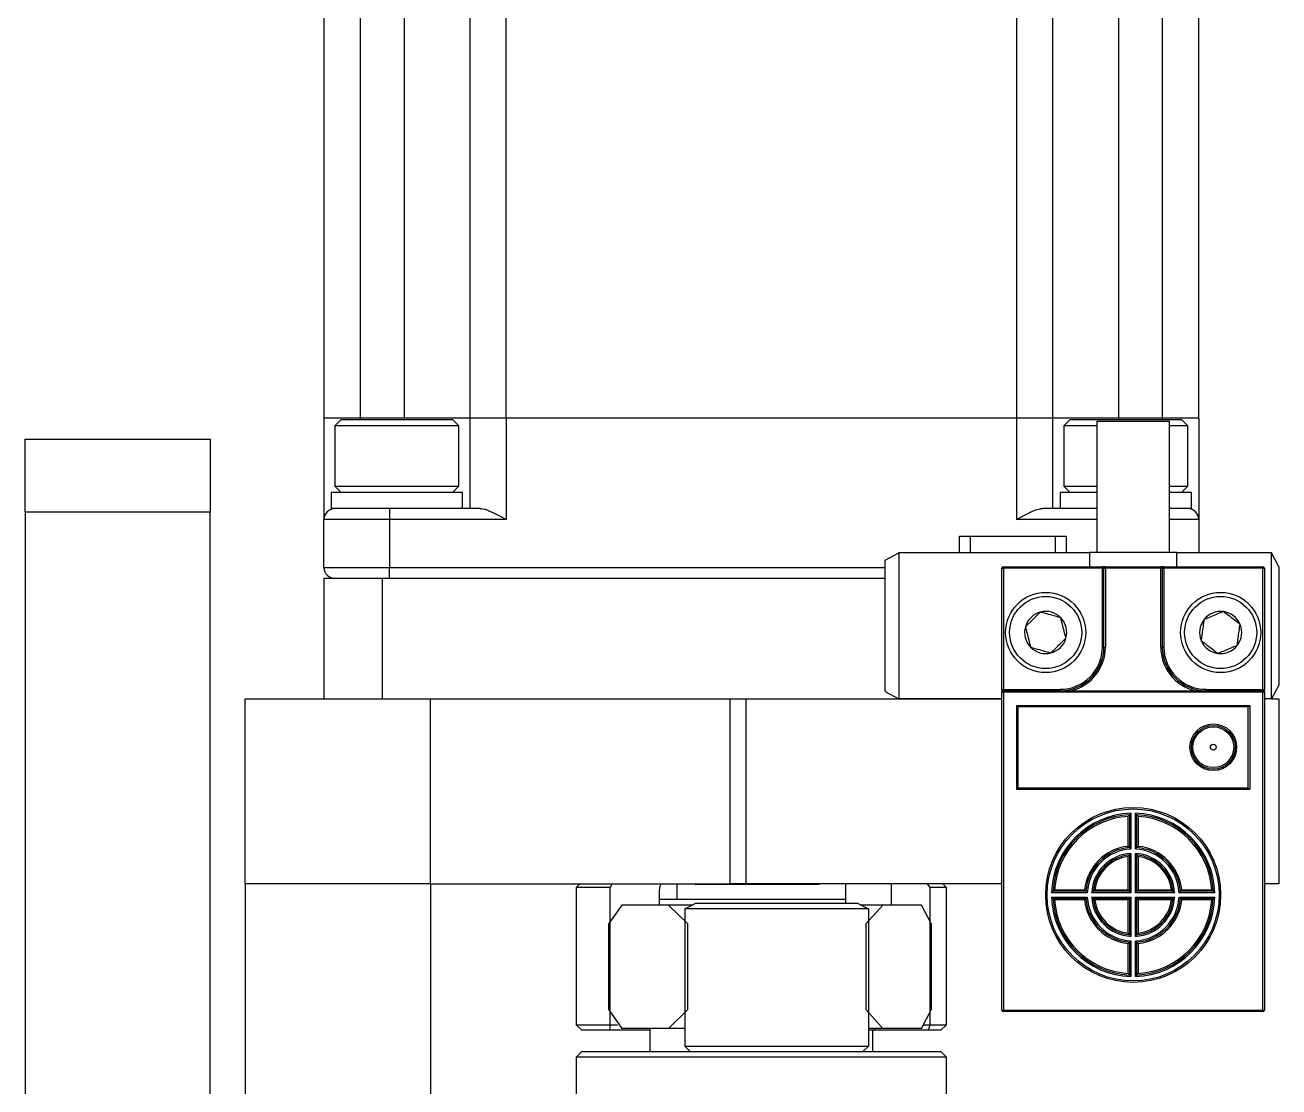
# Model space of a CAD drawing. Header units: millimetres. Extents: x 0 to 279, y 0 to 216.
# Drawn here: x 227.19 to 241.52, y 124.72 to 136.86 of the extents above; entities that cross this region are included whole.
import ezdxf

# ---------------------------------------------------------------- set-up
doc = ezdxf.new("R2010")
doc.units = ezdxf.units.MM

msp = doc.modelspace()

# ---------------------------------------------------------------- linework, layer by layer
at = {"color": 7, "linetype": 'Continuous', "lineweight": 25}
for p, q in [((230.605, 142.616), (230.605, 132.366)), ((231.021, 132.366), (231.021, 142.616)), ((231.521, 142.616), (231.521, 132.366)), ((232.271, 142.616), (232.271, 132.366)), ((232.688, 132.366), (232.688, 142.616)), ((238.521, 142.616), (238.521, 132.366)), ((238.938, 132.366), (238.938, 142.616)), ((239.688, 142.616), (239.688, 132.366)), ((240.188, 142.616), (240.188, 132.366)), ((240.605, 132.366), (240.605, 142.616)), ((231.021, 132.366), (230.605, 132.366)), ((230.605, 132.366), (230.605, 131.208)), ((230.8, 132.35), (230.73, 132.279)), ((230.8, 132.35), (230.94, 132.35)), ((230.94, 132.35), (232.075, 132.35)), ((231.521, 132.366), (231.021, 132.366)), ((232.271, 132.366), (231.521, 132.366)), ((232.146, 132.279), (232.075, 132.35)), ((232.688, 132.366), (232.271, 132.366)), ((232.271, 132.366), (232.271, 131.333)), ((238.521, 132.366), (232.688, 132.366)), ((232.688, 132.366), (232.688, 131.208)), ((238.938, 132.366), (238.521, 132.366)), ((238.521, 132.366), (238.521, 131.208)), ((239.688, 132.366), (238.938, 132.366)), ((238.938, 131.333), (238.938, 132.366)), ((239.134, 132.35), (239.063, 132.279)), ((239.134, 132.35), (239.358, 132.35)), ((239.358, 132.35), (240.409, 132.35)), ((239.438, 132.333), (239.438, 130.833)), ((239.438, 132.333), (240.271, 132.333)), ((240.188, 132.366), (239.688, 132.366)), ((240.605, 132.366), (240.188, 132.366)), ((240.271, 130.833), (240.271, 132.333)), ((240.48, 132.279), (240.409, 132.35)), ((240.605, 132.366), (240.605, 131.208)), ((230.73, 132.279), (230.73, 131.587)), ((230.885, 132.279), (230.73, 132.279)), ((232.146, 132.279), (230.885, 132.279)), ((232.146, 131.587), (232.146, 132.279)), ((239.063, 132.279), (239.063, 131.587)), ((239.312, 132.279), (239.063, 132.279)), ((239.438, 132.279), (239.312, 132.279)), ((240.48, 132.279), (240.271, 132.279)), ((240.48, 131.587), (240.48, 132.279)), ((227.188, 132.125), (229.305, 132.125)), ((227.188, 131.291), (227.188, 132.125)), ((229.305, 132.125), (229.305, 131.291)), ((230.73, 131.587), (230.8, 131.516)), ((230.73, 131.587), (230.885, 131.587)), ((230.885, 131.587), (232.146, 131.587)), ((232.075, 131.516), (232.146, 131.587)), ((239.063, 131.587), (239.134, 131.516)), ((239.063, 131.587), (239.312, 131.587)), ((239.312, 131.587), (239.438, 131.587)), ((240.271, 131.587), (240.48, 131.587)), ((240.409, 131.516), (240.48, 131.587)), ((230.688, 131.516), (230.688, 131.333)), ((232.188, 131.516), (230.688, 131.516)), ((232.188, 131.333), (232.188, 131.516)), ((239.021, 131.516), (239.021, 131.333)), ((239.438, 131.516), (239.021, 131.516)), ((240.521, 131.516), (240.271, 131.516)), ((240.521, 131.333), (240.521, 131.516)), ((231.684, 131.333), (230.688, 131.333)), ((231.355, 131.333), (231.355, 131.208)), ((232.39, 131.333), (231.684, 131.333)), ((239.438, 131.333), (238.819, 131.333)), ((240.521, 131.333), (240.271, 131.333)), ((229.305, 131.291), (227.188, 131.291)), ((227.188, 131.291), (227.188, 123.791)), ((229.305, 123.791), (229.305, 131.291)), ((230.605, 130.658), (230.605, 131.208)), ((231.355, 131.208), (230.605, 131.208)), ((231.355, 131.208), (231.355, 130.658)), ((232.688, 131.208), (231.355, 131.208)), ((240.605, 131.208), (240.605, 130.825)), ((237.871, 131.016), (239.088, 131.016)), ((237.996, 130.825), (237.996, 131.016)), ((238.963, 131.016), (238.963, 130.825)), ((237.021, 130.741), (237.178, 130.825)), ((237.021, 129.241), (237.021, 130.741)), ((237.178, 130.825), (237.178, 129.158)), ((239.355, 130.825), (237.178, 130.825)), ((239.355, 130.833), (239.355, 130.666)), ((239.355, 130.833), (240.355, 130.833)), ((240.355, 130.666), (240.355, 130.833)), ((241.438, 130.825), (240.355, 130.825)), ((241.438, 129.158), (241.438, 130.825)), ((241.521, 130.668), (241.438, 130.825)), ((230.605, 130.658), (231.355, 130.658)), ((231.355, 130.533), (231.355, 130.658)), ((238.355, 130.65), (238.371, 130.65)), ((238.355, 129.266), (238.355, 130.65)), ((238.371, 130.666), (238.371, 130.65)), ((238.371, 130.666), (239.505, 130.666)), ((238.371, 130.65), (238.371, 129.266)), ((239.505, 130.65), (238.371, 130.65)), ((239.505, 130.666), (239.505, 130.65)), ((239.538, 130.666), (239.505, 130.666)), ((239.505, 130.65), (239.521, 130.65)), ((239.505, 129.75), (239.505, 130.65)), ((239.521, 129.75), (239.521, 130.65)), ((239.521, 130.65), (239.538, 130.65)), ((239.538, 130.65), (239.538, 130.666)), ((239.538, 130.666), (240.171, 130.666)), ((239.538, 130.65), (239.538, 129.75)), ((240.171, 130.65), (239.538, 130.65)), ((240.171, 130.65), (240.171, 130.666)), ((240.205, 130.666), (240.171, 130.666)), ((240.171, 129.75), (240.171, 130.65)), ((240.171, 130.65), (240.188, 130.65)), ((240.188, 130.65), (240.188, 129.75)), ((240.188, 130.65), (240.205, 130.65)), ((240.205, 130.65), (240.205, 130.666)), ((240.205, 130.666), (241.338, 130.666)), ((240.205, 130.65), (240.205, 129.75)), ((241.338, 130.65), (240.205, 130.65)), ((241.338, 130.65), (241.338, 130.666)), ((241.338, 129.266), (241.338, 130.65)), ((241.338, 130.65), (241.355, 130.65)), ((241.355, 130.65), (241.355, 129.266)), ((241.521, 130.668), (241.521, 129.315)), ((230.605, 130.533), (230.605, 129.158)), ((231.271, 130.533), (230.605, 130.533)), ((231.271, 130.533), (231.271, 129.158)), ((237.021, 130.533), (231.271, 130.533)), ((239.505, 129.75), (239.521, 129.75)), ((239.521, 129.75), (239.538, 129.75)), ((240.171, 129.75), (240.188, 129.75)), ((240.188, 129.75), (240.205, 129.75)), ((241.521, 129.315), (241.438, 129.158)), ((229.705, 127.041), (229.705, 129.158)), ((229.705, 129.158), (231.821, 129.158)), ((231.821, 127.041), (231.821, 129.158)), ((231.821, 129.158), (235.249, 129.158)), ((235.249, 127.041), (235.249, 129.158)), ((235.249, 129.158), (235.426, 129.158)), ((235.426, 129.158), (235.426, 127.041)), ((235.426, 129.158), (238.355, 129.158)), ((237.021, 129.241), (237.178, 129.158)), ((238.355, 129.158), (237.178, 129.158)), ((238.355, 129.266), (238.371, 129.266)), ((238.355, 129.266), (238.355, 129.233)), ((238.355, 129.233), (238.371, 129.233)), ((238.355, 125.6), (238.355, 129.233)), ((238.371, 129.266), (238.371, 129.25)), ((238.371, 129.266), (239.021, 129.266)), ((238.371, 129.233), (238.371, 129.25)), ((238.371, 129.25), (241.338, 129.25)), ((238.371, 129.233), (238.371, 125.6)), ((241.338, 129.233), (238.371, 129.233)), ((239.021, 129.266), (239.021, 129.25)), ((240.688, 129.25), (240.688, 129.266)), ((240.688, 129.266), (241.338, 129.266)), ((241.338, 129.25), (241.338, 129.266)), ((241.338, 129.266), (241.355, 129.266)), ((241.338, 129.233), (241.338, 129.25)), ((241.338, 125.6), (241.338, 129.233)), ((241.338, 129.233), (241.355, 129.233)), ((241.355, 129.233), (241.355, 129.266)), ((241.355, 129.233), (241.355, 125.6)), ((241.438, 129.158), (241.355, 129.158)), ((241.438, 129.158), (241.521, 129.158)), ((241.521, 129.158), (241.521, 127.041)), ((238.521, 129.083), (241.188, 129.083)), ((238.521, 129.083), (238.521, 128.125)), ((238.521, 129.083), (238.538, 129.066)), ((241.171, 129.066), (238.538, 129.066)), ((238.538, 129.066), (238.538, 128.141)), ((241.171, 129.066), (241.188, 129.083)), ((241.171, 128.141), (241.171, 129.066)), ((241.188, 129.083), (241.188, 128.125)), ((238.521, 128.125), (238.538, 128.141)), ((238.538, 128.141), (241.171, 128.141)), ((241.171, 128.141), (241.188, 128.125)), ((238.521, 128.125), (241.188, 128.125)), ((239.796, 127.472), (239.796, 127.815)), ((239.813, 127.832), (239.813, 127.456)), ((239.83, 127.849), (239.83, 127.441)), ((239.88, 127.441), (239.88, 127.849)), ((239.896, 127.456), (239.896, 127.832)), ((239.913, 127.815), (239.913, 127.472)), ((239.796, 126.975), (239.796, 127.354)), ((239.813, 127.373), (239.813, 126.958)), ((239.83, 127.391), (239.83, 126.941)), ((239.88, 126.941), (239.88, 127.391)), ((239.896, 126.958), (239.896, 127.373)), ((239.913, 127.354), (239.913, 126.975)), ((231.821, 127.041), (229.705, 127.041)), ((229.705, 127.041), (229.705, 108.439)), ((231.821, 127.041), (231.821, 108.439)), ((231.821, 127.041), (235.249, 127.041)), ((233.528, 127.041), (233.488, 127.002)), ((233.488, 127.002), (233.488, 125.432)), ((233.878, 127.002), (233.488, 127.002)), ((233.898, 127.041), (233.878, 127.002)), ((233.878, 125.432), (233.878, 127.002)), ((234.644, 126.864), (234.644, 127.041)), ((234.846, 127.041), (234.855, 127.033)), ((236.271, 127.033), (234.855, 127.033)), ((235.426, 127.041), (235.249, 127.041)), ((238.355, 127.041), (235.426, 127.041)), ((236.565, 127.041), (236.565, 126.821)), ((237.094, 126.8), (237.094, 127.041)), ((237.533, 127.002), (237.505, 127.041)), ((237.533, 125.432), (237.533, 127.002)), ((237.721, 127.002), (237.533, 127.002)), ((237.721, 127.002), (237.681, 127.041)), ((237.721, 125.432), (237.721, 127.002)), ((241.521, 127.041), (241.355, 127.041)), ((234.442, 126.8), (234.442, 126.972)), ((236.565, 126.864), (234.442, 126.864)), ((239.33, 126.941), (238.922, 126.941)), ((238.922, 126.891), (239.33, 126.891)), ((239.314, 126.958), (238.939, 126.958)), ((238.939, 126.875), (239.314, 126.875)), ((238.956, 126.975), (239.299, 126.975)), ((239.299, 126.858), (238.956, 126.858)), ((239.83, 126.941), (239.38, 126.941)), ((239.38, 126.891), (239.83, 126.891)), ((239.813, 126.958), (239.398, 126.958)), ((239.398, 126.875), (239.813, 126.875)), ((239.417, 126.975), (239.796, 126.975)), ((239.796, 126.858), (239.417, 126.858)), ((239.796, 126.975), (239.813, 126.958)), ((239.796, 126.858), (239.813, 126.875)), ((239.796, 126.479), (239.796, 126.858)), ((239.83, 126.941), (239.813, 126.958)), ((239.83, 126.891), (239.813, 126.875)), ((239.813, 126.875), (239.813, 126.46)), ((239.83, 126.891), (239.83, 126.442)), ((239.88, 126.941), (239.896, 126.958)), ((240.329, 126.941), (239.88, 126.941)), ((239.88, 126.891), (240.329, 126.891)), ((239.88, 126.891), (239.896, 126.875)), ((239.88, 126.442), (239.88, 126.891)), ((239.896, 126.958), (239.913, 126.975)), ((240.311, 126.958), (239.896, 126.958)), ((239.896, 126.46), (239.896, 126.875)), ((239.896, 126.875), (239.913, 126.858)), ((239.896, 126.875), (240.311, 126.875)), ((239.913, 126.975), (240.292, 126.975)), ((239.913, 126.858), (239.913, 126.479)), ((240.292, 126.858), (239.913, 126.858)), ((240.788, 126.941), (240.379, 126.941)), ((240.379, 126.891), (240.788, 126.891)), ((240.77, 126.958), (240.395, 126.958)), ((240.395, 126.875), (240.77, 126.875)), ((240.41, 126.975), (240.753, 126.975)), ((240.753, 126.858), (240.41, 126.858)), ((234.008, 126.8), (233.86, 126.589)), ((234.545, 126.8), (234.008, 126.8)), ((234.76, 126.589), (234.545, 126.8)), ((234.821, 126.8), (234.545, 126.8)), ((234.731, 126.758), (234.857, 126.821)), ((234.731, 126.758), (234.731, 125.188)), ((236.83, 126.758), (234.731, 126.758)), ((234.857, 126.821), (236.703, 126.821)), ((236.703, 126.821), (236.83, 126.758)), ((236.994, 126.8), (236.73, 126.8)), ((236.994, 126.8), (236.803, 126.589)), ((236.83, 126.758), (236.83, 125.188)), ((237.437, 126.8), (236.994, 126.8)), ((237.546, 126.589), (237.437, 126.8)), ((233.86, 125.601), (233.86, 126.589)), ((234.76, 126.589), (234.76, 125.601)), ((236.803, 125.601), (236.803, 126.589)), ((237.546, 126.589), (237.546, 125.601)), ((239.796, 126.018), (239.796, 126.361)), ((239.813, 126.376), (239.813, 126.001)), ((239.83, 126.392), (239.83, 125.983)), ((239.88, 125.983), (239.88, 126.392)), ((239.896, 126.001), (239.896, 126.376)), ((239.913, 126.361), (239.913, 126.018)), ((233.86, 125.601), (234.008, 125.389)), ((234.545, 125.389), (234.76, 125.601)), ((236.803, 125.601), (236.994, 125.389)), ((237.437, 125.389), (237.546, 125.601)), ((238.355, 125.6), (238.371, 125.6)), ((238.371, 125.6), (241.338, 125.6)), ((238.371, 125.583), (238.371, 125.6)), ((241.338, 125.583), (238.371, 125.583)), ((241.338, 125.6), (241.355, 125.6)), ((241.338, 125.583), (241.338, 125.6)), ((233.488, 125.432), (233.551, 125.368)), ((233.488, 125.432), (233.878, 125.432)), ((233.878, 125.432), (233.87, 125.368)), ((233.878, 125.432), (233.96, 125.432)), ((237.461, 125.432), (237.533, 125.432)), ((237.517, 125.368), (237.533, 125.432)), ((237.533, 125.432), (237.721, 125.432)), ((237.658, 125.368), (237.721, 125.432)), ((233.87, 125.368), (233.551, 125.368)), ((234.33, 125.368), (233.87, 125.368)), ((234.545, 125.389), (234.008, 125.389)), ((234.33, 125.389), (234.33, 125.125)), ((234.331, 125.389), (234.331, 125.125)), ((234.731, 125.389), (234.545, 125.389)), ((236.994, 125.389), (236.83, 125.389)), ((236.83, 125.379), (236.843, 125.368)), ((236.909, 125.368), (236.843, 125.368)), ((236.879, 125.125), (236.879, 125.368)), ((236.909, 125.368), (236.885, 125.389)), ((237.517, 125.368), (236.909, 125.368)), ((237.437, 125.389), (236.994, 125.389)), ((237.658, 125.368), (237.517, 125.368)), ((234.731, 125.188), (236.83, 125.188)), ((234.79, 125.125), (234.731, 125.188)), ((236.83, 125.188), (236.764, 125.125)), ((233.551, 125.125), (233.488, 125.061)), ((233.488, 125.061), (233.488, 124.625)), ((233.498, 125.061), (233.488, 125.061)), ((237.721, 125.061), (233.498, 125.061)), ((233.551, 125.125), (234.79, 125.125)), ((234.79, 125.125), (236.764, 125.125)), ((236.764, 125.125), (237.658, 125.125)), ((237.721, 125.061), (237.658, 125.125)), ((237.721, 124.152), (237.721, 125.061))]:
    msp.add_line(p, q, dxfattribs=at)
at = {"color": 8, "linetype": 'Continuous', "lineweight": 25}
for p, q in [((231.021, 132.366), (231.021, 132.35)), ((239.688, 132.366), (239.688, 132.35)), ((240.188, 132.366), (240.188, 132.35)), ((239.438, 131.208), (238.521, 131.208)), ((240.605, 131.208), (240.271, 131.208)), ((237.871, 130.825), (237.871, 131.016)), ((239.088, 131.016), (239.088, 130.825)), ((231.355, 130.658), (237.021, 130.658)), ((236.566, 127.041), (236.566, 126.821))]:
    msp.add_line(p, q, dxfattribs=at)
at = {"color": 7, "linetype": 'Continuous', "lineweight": 25}
for centre, radius in [((238.855, 129.916), 0.458), ((238.855, 129.916), 0.412), ((240.855, 129.916), 0.458), ((240.855, 129.916), 0.412), ((240.771, 128.604), 0.267), ((240.771, 128.604), 0.25), ((240.771, 128.604), 0.233), ((240.771, 128.604), 0.0333), ((239.855, 126.916), 1), ((239.855, 126.916), 0.983)]:
    msp.add_circle(centre, radius, dxfattribs=at)
for centre, radius, start, end in [((230.73, 131.208), 0.125, 90, 180), ((240.48, 131.208), 0.125, 0, 90), ((230.73, 130.658), 0.125, 180, 270), ((238.371, 130.65), 0.0167, 90, 180), ((239.538, 130.65), 0.0167, 90, 180), ((240.171, 130.65), 0.0167, 0, 90), ((241.338, 130.65), 0.0167, 0, 90), ((238.855, 129.916), 0.241, 104.1368, 164.1368), ((238.855, 129.916), 0.241, 44.1368, 104.1368), ((240.855, 129.916), 0.241, 82.5837, 142.5837), ((240.855, 129.916), 0.241, 22.5837, 82.5837), ((238.855, 129.916), 0.241, 344.1368, 44.1368), ((240.855, 129.916), 0.241, 142.5837, 202.5837), ((240.855, 129.916), 0.241, 322.5837, 22.5837), ((238.855, 129.916), 0.241, 164.1368, 224.1368), ((238.855, 129.916), 0.241, 224.1368, 284.1368), ((238.855, 129.916), 0.241, 284.1368, 344.1368), ((239.021, 129.75), 0.5, 270, 0), ((239.021, 129.75), 0.483, 270, 0), ((239.021, 129.75), 0.517, 284.5926, 0), ((240.688, 129.75), 0.517, 180, 255.4074), ((240.688, 129.75), 0.5, 180, 270), ((240.688, 129.75), 0.483, 180, 270), ((240.855, 129.916), 0.241, 202.5837, 262.5837), ((240.855, 129.916), 0.241, 262.5837, 322.5837), ((238.371, 129.233), 0.0167, 90, 180), ((241.338, 129.233), 0.0167, 0, 90), ((239.855, 126.916), 0.933, 91.5349, 178.4651), ((239.855, 126.916), 0.917, 92.6053, 177.3947), ((239.855, 126.916), 0.9, 93.7162, 176.2838), ((239.855, 126.916), 0.933, 1.5349, 88.4651), ((239.855, 126.916), 0.917, 2.6053, 87.3947), ((239.855, 126.916), 0.9, 3.7162, 86.2838), ((239.855, 126.916), 0.558, 95.9971, 174.0029), ((239.855, 126.916), 0.542, 94.4117, 175.5883), ((239.855, 126.916), 0.525, 92.7294, 177.2706), ((239.855, 126.916), 0.525, 2.7294, 87.2706), ((239.855, 126.916), 0.542, 4.4117, 85.5883), ((239.855, 126.916), 0.558, 5.9971, 84.0029), ((239.855, 126.916), 0.475, 93.017, 176.983), ((239.855, 126.916), 0.458, 95.2159, 174.7841), ((239.855, 126.916), 0.442, 97.5895, 172.4105), ((239.855, 126.916), 0.475, 3.017, 86.983), ((239.855, 126.916), 0.458, 5.2159, 84.7841), ((239.855, 126.916), 0.442, 7.5895, 82.4105), ((239.855, 126.916), 0.933, 181.5349, 268.4651), ((239.855, 126.916), 0.917, 182.6053, 267.3947), ((239.855, 126.916), 0.9, 183.7162, 266.2838), ((239.855, 126.916), 0.558, 185.9971, 264.0029), ((239.855, 126.916), 0.542, 184.4117, 265.5883), ((239.855, 126.916), 0.525, 182.7294, 267.2706), ((239.855, 126.916), 0.475, 183.017, 266.983), ((239.855, 126.916), 0.458, 185.2159, 264.7841), ((239.855, 126.916), 0.442, 187.5895, 262.4105), ((239.855, 126.916), 0.475, 273.017, 356.983), ((239.855, 126.916), 0.933, 271.5349, 358.4651), ((239.855, 126.916), 0.525, 272.7294, 357.2706), ((239.855, 126.916), 0.458, 275.2159, 354.7841), ((239.855, 126.916), 0.917, 272.6053, 357.3947), ((239.855, 126.916), 0.542, 274.4117, 355.5883), ((239.855, 126.916), 0.442, 277.5895, 352.4105), ((239.855, 126.916), 0.9, 273.7162, 356.2838), ((239.855, 126.916), 0.558, 275.9971, 354.0029), ((238.371, 125.6), 0.0167, 180, 270), ((241.338, 125.6), 0.0167, 270, 0)]:
    msp.add_arc(centre, radius, start, end, dxfattribs=at)
for points, knots in [([(232.39, 131.333), (232.395, 131.333), (232.41, 131.332), (232.431, 131.328), (232.456, 131.321), (232.478, 131.313), (232.504, 131.303), (232.53, 131.291), (232.558, 131.277), (232.589, 131.262), (232.621, 131.245), (232.653, 131.227), (232.676, 131.215), (232.687, 131.208), (232.688, 131.208)], [0, 0, 0, 0, 0.057404, 0.173631, 0.232824, 0.318066, 0.403973, 0.491628, 0.579765, 0.682267, 0.785347, 0.890083, 0.995339, 1, 1, 1, 1]), ([(238.521, 131.208), (238.522, 131.208), (238.533, 131.214), (238.555, 131.227), (238.587, 131.244), (238.62, 131.261), (238.65, 131.277), (238.678, 131.29), (238.704, 131.302), (238.73, 131.313), (238.759, 131.323), (238.783, 131.329), (238.804, 131.333), (238.814, 131.333), (238.819, 131.333)], [0, 0, 0, 0, 0.004661, 0.107255, 0.210332, 0.314985, 0.420227, 0.50571, 0.591614, 0.679058, 0.767162, 0.882575, 0.94083, 1, 1, 1, 1]), ([(238.796, 130.15), (238.771, 130.126), (238.729, 130.085), (238.667, 130.025), (238.637, 129.995), (238.623, 129.982)], [0, 0, 0, 0, 0.439112, 0.7513633, 1, 1, 1, 1]), ([(239.027, 130.084), (238.994, 130.093), (238.937, 130.109), (238.855, 130.133), (238.814, 130.145), (238.796, 130.15)], [0, 0, 0, 0, 0.439112, 0.751363, 1, 1, 1, 1]), ([(240.886, 130.155), (240.854, 130.142), (240.799, 130.119), (240.72, 130.086), (240.681, 130.07), (240.663, 130.063)], [0, 0, 0, 0, 0.439112, 0.751363, 1, 1, 1, 1]), ([(241.077, 130.009), (241.049, 130.03), (241.003, 130.066), (240.934, 130.118), (240.901, 130.143), (240.886, 130.155)], [0, 0, 0, 0, 0.439112, 0.751363, 1, 1, 1, 1]), ([(239.086, 129.851), (239.083, 129.864), (239.073, 129.901), (239.056, 129.97), (239.039, 130.036), (239.03, 130.073), (239.027, 130.084)], [0, 0, 0, 0, 0.180942, 0.506293, 0.843975, 1, 1, 1, 1]), ([(240.663, 130.063), (240.662, 130.051), (240.657, 130.014), (240.648, 129.946), (240.639, 129.876), (240.634, 129.838), (240.632, 129.824)], [0, 0, 0, 0, 0.156025, 0.493707, 0.819058, 1, 1, 1, 1]), ([(241.046, 129.77), (241.047, 129.784), (241.052, 129.822), (241.061, 129.892), (241.07, 129.96), (241.075, 129.997), (241.077, 130.009)], [0, 0, 0, 0, 0.1809422, 0.5062926, 0.8439745, 1, 1, 1, 1]), ([(238.623, 129.982), (238.626, 129.971), (238.635, 129.935), (238.652, 129.868), (238.669, 129.799), (238.679, 129.762), (238.682, 129.749)], [0, 0, 0, 0, 0.156025, 0.493707, 0.819058, 1, 1, 1, 1]), ([(238.682, 129.749), (238.715, 129.739), (238.772, 129.723), (238.854, 129.7), (238.895, 129.688), (238.913, 129.683)], [0, 0, 0, 0, 0.439112, 0.751363, 1, 1, 1, 1]), ([(238.913, 129.683), (238.938, 129.707), (238.98, 129.748), (239.042, 129.808), (239.072, 129.838), (239.086, 129.851)], [0, 0, 0, 0, 0.439112, 0.7513633, 1, 1, 1, 1]), ([(240.632, 129.824), (240.66, 129.803), (240.707, 129.767), (240.775, 129.715), (240.808, 129.689), (240.824, 129.678)], [0, 0, 0, 0, 0.439112, 0.751363, 1, 1, 1, 1]), ([(240.824, 129.678), (240.855, 129.691), (240.91, 129.714), (240.989, 129.747), (241.028, 129.763), (241.046, 129.77)], [0, 0, 0, 0, 0.439112, 0.751363, 1, 1, 1, 1]), ([(239.813, 127.832), (239.813, 127.832), (239.813, 127.832), (239.811, 127.83), (239.807, 127.826), (239.802, 127.821), (239.798, 127.817), (239.796, 127.815), (239.796, 127.815)], [0, 0, 0, 0, 0.135468, 0.270262, 0.463006, 0.73716, 0.989667, 1, 1, 1, 1]), ([(239.813, 127.832), (239.813, 127.832), (239.813, 127.833), (239.815, 127.834), (239.819, 127.838), (239.824, 127.843), (239.828, 127.847), (239.829, 127.849), (239.83, 127.849)], [0, 0, 0, 0, 0.136644, 0.272597, 0.467622, 0.743366, 0.989604, 1, 1, 1, 1]), ([(239.88, 127.849), (239.88, 127.849), (239.882, 127.847), (239.886, 127.843), (239.891, 127.838), (239.894, 127.834), (239.896, 127.833), (239.896, 127.832), (239.896, 127.832)], [0, 0, 0, 0, 0.010396, 0.256634, 0.532378, 0.727403, 0.863356, 1, 1, 1, 1]), ([(239.896, 127.832), (239.896, 127.832), (239.897, 127.832), (239.898, 127.83), (239.902, 127.826), (239.907, 127.821), (239.911, 127.817), (239.913, 127.815), (239.913, 127.815)], [0, 0, 0, 0, 0.135468, 0.270262, 0.463006, 0.73716, 0.989667, 1, 1, 1, 1]), ([(239.796, 127.472), (239.796, 127.472), (239.798, 127.47), (239.802, 127.467), (239.807, 127.462), (239.811, 127.459), (239.813, 127.457), (239.813, 127.457), (239.813, 127.456)], [0, 0, 0, 0, 0.010834, 0.234897, 0.504288, 0.706167, 0.852771, 1, 1, 1, 1]), ([(239.83, 127.441), (239.829, 127.441), (239.828, 127.443), (239.824, 127.446), (239.819, 127.451), (239.815, 127.454), (239.813, 127.456), (239.813, 127.456), (239.813, 127.456)], [0, 0, 0, 0, 0.010713, 0.242756, 0.51064, 0.709452, 0.854425, 1, 1, 1, 1]), ([(239.896, 127.456), (239.896, 127.456), (239.896, 127.456), (239.894, 127.454), (239.89, 127.451), (239.885, 127.446), (239.881, 127.443), (239.88, 127.441), (239.88, 127.441)], [0, 0, 0, 0, 0.145575, 0.290548, 0.48936, 0.757244, 0.989287, 1, 1, 1, 1]), ([(239.896, 127.456), (239.896, 127.457), (239.897, 127.457), (239.899, 127.459), (239.902, 127.462), (239.907, 127.467), (239.911, 127.47), (239.913, 127.472), (239.913, 127.472)], [0, 0, 0, 0, 0.147229, 0.293833, 0.495712, 0.765103, 0.989166, 1, 1, 1, 1]), ([(239.813, 127.373), (239.813, 127.373), (239.813, 127.372), (239.811, 127.37), (239.807, 127.367), (239.802, 127.361), (239.798, 127.357), (239.796, 127.354), (239.796, 127.354)], [0, 0, 0, 0, 0.130809, 0.260928, 0.449504, 0.724506, 0.98984, 1, 1, 1, 1]), ([(239.83, 127.391), (239.829, 127.391), (239.828, 127.389), (239.824, 127.384), (239.818, 127.379), (239.815, 127.375), (239.813, 127.373), (239.813, 127.373), (239.813, 127.373)], [0, 0, 0, 0, 0.0102816, 0.2616697, 0.5405383, 0.7340729, 0.8666729, 1, 1, 1, 1]), ([(239.896, 127.373), (239.896, 127.373), (239.896, 127.373), (239.894, 127.375), (239.891, 127.379), (239.886, 127.384), (239.882, 127.389), (239.88, 127.391), (239.88, 127.391)], [0, 0, 0, 0, 0.133327, 0.265927, 0.459462, 0.73833, 0.989718, 1, 1, 1, 1]), ([(239.896, 127.373), (239.896, 127.373), (239.897, 127.372), (239.898, 127.37), (239.902, 127.367), (239.907, 127.361), (239.911, 127.357), (239.913, 127.354), (239.913, 127.354)], [0, 0, 0, 0, 0.130809, 0.260928, 0.449504, 0.724506, 0.98984, 1, 1, 1, 1]), ([(234.442, 126.972), (234.442, 126.979), (234.443, 126.994), (234.447, 127.015), (234.452, 127.031), (234.457, 127.039), (234.458, 127.041)], [0, 0, 0, 0, 0.295806, 0.600363, 0.896124, 1, 1, 1, 1]), ([(238.939, 126.958), (238.939, 126.958), (238.938, 126.958), (238.937, 126.956), (238.933, 126.952), (238.928, 126.947), (238.924, 126.943), (238.922, 126.941), (238.922, 126.941)], [0, 0, 0, 0, 0.136644, 0.272597, 0.467622, 0.743366, 0.989604, 1, 1, 1, 1]), ([(238.939, 126.875), (238.939, 126.875), (238.938, 126.875), (238.937, 126.877), (238.933, 126.88), (238.928, 126.885), (238.924, 126.889), (238.922, 126.891), (238.922, 126.891)], [0, 0, 0, 0, 0.136644, 0.272597, 0.467622, 0.743366, 0.989604, 1, 1, 1, 1]), ([(238.939, 126.958), (238.939, 126.958), (238.939, 126.958), (238.941, 126.96), (238.945, 126.964), (238.95, 126.969), (238.954, 126.973), (238.956, 126.975), (238.956, 126.975)], [0, 0, 0, 0, 0.1354678, 0.2702617, 0.4630056, 0.7371596, 0.9896675, 1, 1, 1, 1]), ([(238.939, 126.875), (238.939, 126.875), (238.939, 126.874), (238.941, 126.873), (238.945, 126.869), (238.95, 126.864), (238.954, 126.86), (238.956, 126.858), (238.956, 126.858)], [0, 0, 0, 0, 0.135468, 0.270262, 0.463006, 0.73716, 0.989667, 1, 1, 1, 1]), ([(239.299, 126.975), (239.299, 126.975), (239.301, 126.973), (239.304, 126.969), (239.309, 126.964), (239.312, 126.96), (239.314, 126.958), (239.314, 126.958), (239.314, 126.958)], [0, 0, 0, 0, 0.010834, 0.234897, 0.504288, 0.706167, 0.852771, 1, 1, 1, 1]), ([(239.314, 126.875), (239.314, 126.875), (239.314, 126.874), (239.312, 126.872), (239.309, 126.869), (239.304, 126.864), (239.301, 126.86), (239.299, 126.858), (239.299, 126.858)], [0, 0, 0, 0, 0.147229, 0.293833, 0.495712, 0.765103, 0.989166, 1, 1, 1, 1]), ([(239.33, 126.941), (239.33, 126.941), (239.328, 126.943), (239.325, 126.947), (239.32, 126.952), (239.317, 126.956), (239.315, 126.958), (239.315, 126.958), (239.314, 126.958)], [0, 0, 0, 0, 0.010713, 0.242756, 0.51064, 0.709452, 0.854425, 1, 1, 1, 1]), ([(239.33, 126.891), (239.33, 126.891), (239.328, 126.89), (239.325, 126.886), (239.32, 126.881), (239.317, 126.877), (239.315, 126.875), (239.315, 126.875), (239.314, 126.875)], [0, 0, 0, 0, 0.0107132, 0.2427557, 0.5106398, 0.7094518, 0.8544251, 1, 1, 1, 1]), ([(239.398, 126.958), (239.398, 126.958), (239.398, 126.958), (239.396, 126.956), (239.392, 126.952), (239.387, 126.947), (239.382, 126.943), (239.38, 126.941), (239.38, 126.941)], [0, 0, 0, 0, 0.133327, 0.265927, 0.459462, 0.73833, 0.989718, 1, 1, 1, 1]), ([(239.38, 126.891), (239.38, 126.891), (239.382, 126.889), (239.387, 126.885), (239.392, 126.88), (239.396, 126.877), (239.398, 126.875), (239.398, 126.875), (239.398, 126.875)], [0, 0, 0, 0, 0.010282, 0.26167, 0.540538, 0.734073, 0.866673, 1, 1, 1, 1]), ([(239.398, 126.958), (239.398, 126.958), (239.398, 126.958), (239.4, 126.96), (239.404, 126.964), (239.41, 126.969), (239.414, 126.973), (239.417, 126.975), (239.417, 126.975)], [0, 0, 0, 0, 0.130809, 0.260928, 0.449504, 0.724506, 0.98984, 1, 1, 1, 1]), ([(239.398, 126.875), (239.398, 126.875), (239.398, 126.874), (239.4, 126.873), (239.404, 126.869), (239.41, 126.864), (239.414, 126.86), (239.417, 126.858), (239.417, 126.858)], [0, 0, 0, 0, 0.130809, 0.260928, 0.449504, 0.724506, 0.98984, 1, 1, 1, 1]), ([(240.292, 126.975), (240.292, 126.975), (240.295, 126.973), (240.299, 126.969), (240.305, 126.964), (240.309, 126.96), (240.311, 126.958), (240.311, 126.958), (240.311, 126.958)], [0, 0, 0, 0, 0.01016, 0.275494, 0.550496, 0.739072, 0.869191, 1, 1, 1, 1]), ([(240.311, 126.875), (240.311, 126.875), (240.311, 126.874), (240.309, 126.873), (240.305, 126.869), (240.299, 126.864), (240.295, 126.86), (240.292, 126.858), (240.292, 126.858)], [0, 0, 0, 0, 0.1308089, 0.2609277, 0.4495038, 0.7245064, 0.98984, 1, 1, 1, 1]), ([(240.311, 126.958), (240.311, 126.958), (240.311, 126.958), (240.313, 126.956), (240.317, 126.952), (240.323, 126.947), (240.327, 126.943), (240.329, 126.941), (240.329, 126.941)], [0, 0, 0, 0, 0.133327, 0.265927, 0.459462, 0.73833, 0.989718, 1, 1, 1, 1]), ([(240.311, 126.875), (240.311, 126.875), (240.311, 126.875), (240.313, 126.877), (240.317, 126.88), (240.323, 126.885), (240.327, 126.889), (240.329, 126.891), (240.329, 126.891)], [0, 0, 0, 0, 0.133327, 0.265927, 0.459462, 0.73833, 0.989718, 1, 1, 1, 1]), ([(240.395, 126.958), (240.395, 126.958), (240.394, 126.958), (240.392, 126.956), (240.389, 126.952), (240.384, 126.947), (240.381, 126.943), (240.379, 126.941), (240.379, 126.941)], [0, 0, 0, 0, 0.1455749, 0.2905482, 0.4893602, 0.7572443, 0.9892868, 1, 1, 1, 1]), ([(240.379, 126.891), (240.379, 126.891), (240.381, 126.89), (240.384, 126.886), (240.389, 126.881), (240.392, 126.877), (240.394, 126.875), (240.395, 126.875), (240.395, 126.875)], [0, 0, 0, 0, 0.010713, 0.242756, 0.51064, 0.709452, 0.854425, 1, 1, 1, 1]), ([(240.41, 126.975), (240.41, 126.975), (240.408, 126.973), (240.405, 126.969), (240.4, 126.964), (240.397, 126.96), (240.395, 126.958), (240.395, 126.958), (240.395, 126.958)], [0, 0, 0, 0, 0.0108342, 0.2348972, 0.5042879, 0.7061671, 0.8527711, 1, 1, 1, 1]), ([(240.41, 126.858), (240.41, 126.858), (240.408, 126.86), (240.405, 126.864), (240.4, 126.869), (240.397, 126.872), (240.395, 126.874), (240.395, 126.875), (240.395, 126.875)], [0, 0, 0, 0, 0.0108342, 0.2348972, 0.5042879, 0.7061671, 0.8527711, 1, 1, 1, 1]), ([(240.753, 126.975), (240.753, 126.975), (240.755, 126.973), (240.759, 126.969), (240.764, 126.964), (240.768, 126.96), (240.77, 126.958), (240.77, 126.958), (240.77, 126.958)], [0, 0, 0, 0, 0.010333, 0.26284, 0.536994, 0.729738, 0.864532, 1, 1, 1, 1]), ([(240.753, 126.858), (240.753, 126.858), (240.755, 126.86), (240.759, 126.864), (240.764, 126.869), (240.768, 126.873), (240.77, 126.874), (240.77, 126.875), (240.77, 126.875)], [0, 0, 0, 0, 0.010333, 0.26284, 0.536994, 0.729738, 0.864532, 1, 1, 1, 1]), ([(240.788, 126.941), (240.787, 126.941), (240.786, 126.943), (240.781, 126.947), (240.776, 126.952), (240.773, 126.956), (240.771, 126.958), (240.77, 126.958), (240.77, 126.958)], [0, 0, 0, 0, 0.010396, 0.256634, 0.532378, 0.727403, 0.863356, 1, 1, 1, 1]), ([(240.77, 126.875), (240.77, 126.875), (240.771, 126.875), (240.773, 126.877), (240.776, 126.88), (240.781, 126.885), (240.786, 126.889), (240.787, 126.891), (240.788, 126.891)], [0, 0, 0, 0, 0.136644, 0.272597, 0.467622, 0.743366, 0.989604, 1, 1, 1, 1]), ([(239.796, 126.479), (239.796, 126.479), (239.798, 126.476), (239.802, 126.472), (239.807, 126.466), (239.811, 126.462), (239.813, 126.46), (239.813, 126.46), (239.813, 126.46)], [0, 0, 0, 0, 0.01016, 0.275494, 0.550496, 0.739072, 0.869191, 1, 1, 1, 1]), ([(239.813, 126.46), (239.813, 126.46), (239.813, 126.46), (239.815, 126.458), (239.818, 126.454), (239.824, 126.448), (239.828, 126.444), (239.829, 126.442), (239.83, 126.442)], [0, 0, 0, 0, 0.133327, 0.265927, 0.459462, 0.73833, 0.989718, 1, 1, 1, 1]), ([(239.896, 126.46), (239.896, 126.46), (239.896, 126.46), (239.894, 126.458), (239.891, 126.454), (239.886, 126.448), (239.882, 126.444), (239.88, 126.442), (239.88, 126.442)], [0, 0, 0, 0, 0.133327, 0.265927, 0.459462, 0.73833, 0.989718, 1, 1, 1, 1]), ([(239.913, 126.479), (239.913, 126.479), (239.911, 126.476), (239.907, 126.472), (239.902, 126.466), (239.898, 126.462), (239.897, 126.46), (239.896, 126.46), (239.896, 126.46)], [0, 0, 0, 0, 0.01016, 0.275494, 0.550496, 0.739072, 0.869191, 1, 1, 1, 1]), ([(239.796, 126.361), (239.796, 126.361), (239.798, 126.363), (239.802, 126.366), (239.807, 126.371), (239.811, 126.374), (239.813, 126.376), (239.813, 126.376), (239.813, 126.376)], [0, 0, 0, 0, 0.010834, 0.234897, 0.504288, 0.706167, 0.852771, 1, 1, 1, 1]), ([(239.83, 126.392), (239.829, 126.392), (239.828, 126.39), (239.824, 126.387), (239.819, 126.382), (239.815, 126.379), (239.813, 126.377), (239.813, 126.376), (239.813, 126.376)], [0, 0, 0, 0, 0.010713, 0.242756, 0.51064, 0.709452, 0.854425, 1, 1, 1, 1]), ([(239.88, 126.392), (239.88, 126.392), (239.881, 126.39), (239.885, 126.387), (239.89, 126.382), (239.894, 126.379), (239.896, 126.377), (239.896, 126.376), (239.896, 126.376)], [0, 0, 0, 0, 0.010713, 0.242756, 0.51064, 0.709452, 0.854425, 1, 1, 1, 1]), ([(239.896, 126.376), (239.896, 126.376), (239.897, 126.376), (239.899, 126.374), (239.902, 126.371), (239.907, 126.366), (239.911, 126.363), (239.913, 126.361), (239.913, 126.361)], [0, 0, 0, 0, 0.147229, 0.293833, 0.495712, 0.765103, 0.989166, 1, 1, 1, 1]), ([(239.796, 126.018), (239.796, 126.018), (239.798, 126.016), (239.802, 126.012), (239.807, 126.007), (239.811, 126.003), (239.813, 126.001), (239.813, 126.001), (239.813, 126.001)], [0, 0, 0, 0, 0.010333, 0.26284, 0.536994, 0.729738, 0.864532, 1, 1, 1, 1]), ([(239.813, 126.001), (239.813, 126.001), (239.813, 126), (239.815, 125.998), (239.819, 125.995), (239.824, 125.99), (239.828, 125.985), (239.829, 125.984), (239.83, 125.983)], [0, 0, 0, 0, 0.136644, 0.272597, 0.467622, 0.743366, 0.989604, 1, 1, 1, 1]), ([(239.896, 126.001), (239.896, 126.001), (239.896, 126), (239.894, 125.998), (239.891, 125.995), (239.886, 125.99), (239.882, 125.985), (239.88, 125.984), (239.88, 125.983)], [0, 0, 0, 0, 0.136644, 0.272597, 0.467622, 0.743366, 0.989604, 1, 1, 1, 1]), ([(239.896, 126.001), (239.896, 126.001), (239.897, 126.001), (239.898, 126.003), (239.902, 126.007), (239.907, 126.012), (239.911, 126.016), (239.913, 126.018), (239.913, 126.018)], [0, 0, 0, 0, 0.135468, 0.270262, 0.463006, 0.73716, 0.989667, 1, 1, 1, 1])]:
    msp.add_open_spline(points, degree=3, knots=knots, dxfattribs=at)

doc.saveas('drawing.dxf')
